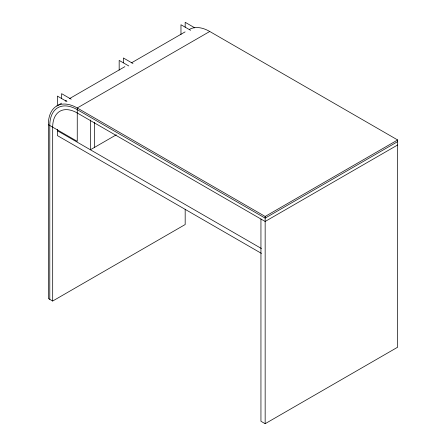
<?xml version="1.0" encoding="UTF-8"?>
<svg xmlns="http://www.w3.org/2000/svg" width="446" height="446" viewBox="0 0 446 446"><rect width="100%" height="100%" fill="white"/><g stroke="black" fill="none" stroke-linecap="round" stroke-linejoin="round"><path stroke-width="0.67" d="M56.815 105.953L61.632 103.171M65.244 101.086L66.448 100.389M69.459 98.65L124.869 66.66M131.492 62.836L185.096 31.889M260.943 219.036L260.943 421.264L265.158 423.7L397.654 347.205L397.654 139.966L209.748 31.482L77.253 107.977A40.881 23.605 60 0 0 48.346 124.668L48.346 298.525L52.684 301.028L185.179 224.533L185.179 209.23M116.3 134.809L90.382 149.772L90.382 119.985M48.346 124.668L77.253 141.354L77.253 107.977L265.158 216.461L397.654 139.966M397.654 141.633L265.158 218.133L77.253 109.644A38.841 22.423 60 0 0 49.79 125.499L49.79 299.361M397.654 144.972L265.158 221.467L77.253 112.983A34.749 20.064 60 0 0 52.684 127.171L52.684 301.028M194.807 27.858L185.179 22.3L185.179 27.167M190.593 30.295L180.965 24.736L180.965 34.47M132.98 63.516L123.386 57.974L123.386 62.825M128.766 65.947L119.171 60.411L119.171 70.106M71.198 99.196L61.593 93.649L61.593 98.499M66.978 101.627L57.378 96.085L57.378 105.78M57.378 130.717L261.428 248.522M261.428 253.389L57.378 135.584L57.378 129.323M265.158 216.461L265.158 423.7M94.597 122.399L94.597 147.336M189.31 29.453A40.881 23.605 60 0 1 209.748 31.482"/></g></svg>
